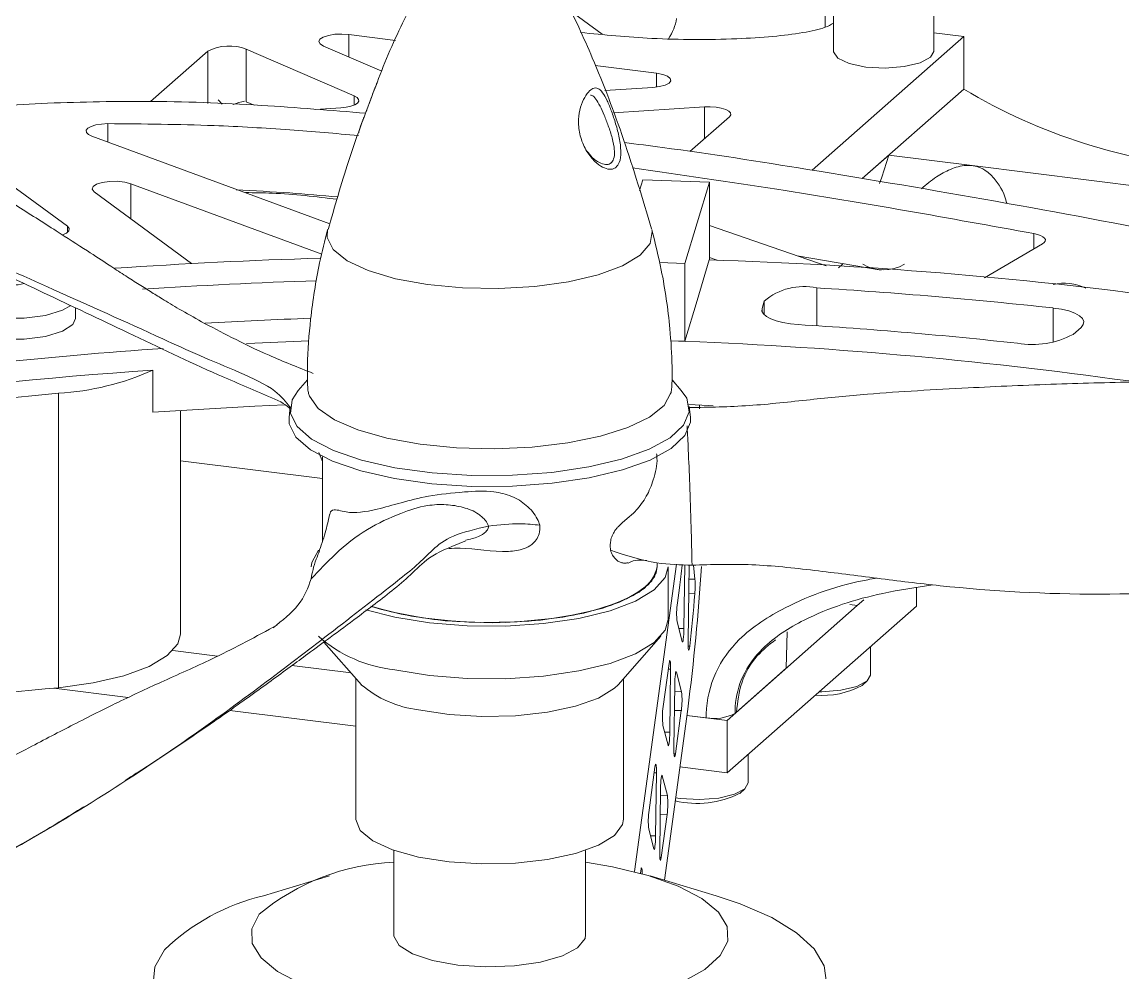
# Model space of a CAD drawing. Header units: millimetres. Extents: x 30 to 313, y 16 to 167.
# Drawn here: x 201.39 to 226.06, y 84 to 105.32 of the extents above; entities that cross this region are included whole.
import ezdxf

# ---------------------------------------------------------------- set-up
doc = ezdxf.new("R2010")
doc.units = ezdxf.units.MM

msp = doc.modelspace()

# ---------------------------------------------------------------- linework, layer by layer
at = {"color": 7, "linetype": 'Continuous', "lineweight": 15}
for p, q in [((219.386, 108.178), (219.386, 105.201)), ((219.57, 105.722), (219.57, 104.662)), ((221.82, 104.662), (221.82, 105.722)), ((209.754, 104.909), (208.714, 105.04)), ((219.093, 102), (222.491, 104.997)), ((222.491, 104.997), (221.82, 105.081)), ((222.491, 103.818), (222.491, 104.997)), ((205.549, 104.669), (204.267, 103.537)), ((205.549, 103.49), (205.549, 104.669)), ((208.832, 103.662), (206.413, 104.711)), ((206.413, 103.533), (206.413, 104.711)), ((209.449, 104.215), (208.141, 104.782)), ((215.604, 104.172), (214.233, 104.344)), ((215.523, 103.852), (214.449, 103.782)), ((220.214, 101.81), (222.491, 103.818)), ((206.588, 103.457), (206.413, 103.533)), ((208.531, 103.397), (207.965, 103.36)), ((216.678, 103.418), (214.639, 103.285)), ((216.356, 102.415), (217.242, 103.195)), ((202.954, 102.763), (208.288, 100.797)), ((220.812, 102.337), (220.214, 101.81)), ((222.683, 102.101), (220.812, 102.337)), ((229.072, 101.296), (222.683, 102.101)), ((202.405, 100.741), (201.153, 101.665)), ((203.829, 101.695), (208.104, 100.12)), ((215.297, 101.782), (215.226, 101.544)), ((215.297, 101.782), (216.79, 101.732)), ((216.79, 101.732), (216.243, 99.908)), ((216.79, 99.986), (216.79, 101.732)), ((205.184, 99.904), (203.002, 101.515)), ((219.406, 99.855), (216.79, 100.762)), ((222.957, 99.586), (224.257, 100.348)), ((215.674, 99.927), (216.243, 99.908)), ((216.516, 99.076), (216.789, 99.986)), ((216.967, 99.979), (216.79, 100.04)), ((220.638, 99.755), (218.757, 100.08)), ((216.243, 99.908), (216.243, 98.164)), ((219.687, 99.812), (219.78, 99.903)), ((216.243, 98.164), (216.516, 99.076)), ((217.971, 98.898), (218.02, 99.065)), ((202.585, 98.672), (202.585, 98.913)), ((224.942, 98.319), (225.119, 98.475)), ((215.921, 98.175), (216.243, 98.164)), ((204.32, 97.515), (204.32, 96.572)), ((207.784, 97.298), (207.577, 97.064)), ((216.16, 97.064), (215.954, 97.296)), ((202.205, 96.997), (202.205, 90.398)), ((204.935, 91.601), (204.935, 96.613)), ((207.398, 96.7), (207.371, 96.456)), ((216.366, 96.456), (216.335, 96.703)), ((204.935, 95.486), (205.061, 95.47)), ((208.038, 95.673), (208.118, 95.467)), ((208.118, 95.577), (208.118, 93.682)), ((208.118, 95.577), (208.118, 93.682)), ((208.118, 95.577), (208.118, 93.682)), ((208.118, 95.085), (205.061, 95.47)), ((216.052, 93.169), (215.11, 86.275)), ((215.618, 93.106), (215.618, 93.198)), ((215.618, 93.106), (215.618, 93.198)), ((215.618, 93.106), (215.618, 93.198)), ((215.868, 91.928), (215.868, 93.106)), ((216.221, 91.725), (216.239, 93.156)), ((216.314, 91.44), (216.335, 93.15)), ((216.434, 93.145), (216.468, 92.829)), ((216.119, 92.638), (216.073, 92.3)), ((221.431, 92.641), (221.431, 92.229)), ((220.251, 92.367), (220.105, 92.238)), ((209.742, 91.977), (209.094, 92.146)), ((217.188, 89.666), (220.105, 92.238)), ((217.188, 88.487), (221.431, 92.229)), ((220.105, 92.238), (219.935, 92.26)), ((216.067, 91.877), (216.182, 91.435)), ((214.746, 90.466), (215.705, 91.551)), ((218.514, 90.835), (218.536, 91.652)), ((208.148, 91.419), (208.991, 90.466)), ((220.401, 90.682), (220.401, 91.321)), ((205.768, 91.105), (204.767, 91.231)), ((208.76, 90.728), (207.437, 90.894)), ((215.887, 90.944), (215.755, 89.975)), ((215.904, 89.401), (215.922, 90.811)), ((218.514, 90.835), (217.4, 89.853)), ((208.868, 90.605), (208.868, 87.449)), ((214.868, 87.449), (214.868, 90.605)), ((216.053, 90.748), (216.167, 90.307)), ((220.212, 90.447), (220.329, 90.55)), ((203.767, 90.178), (202.102, 90.388)), ((215.995, 89.048), (216.013, 90.458)), ((208.868, 89.535), (206.047, 89.891)), ((215.782, 86.081), (216.306, 89.918)), ((216.029, 88.915), (216.162, 89.884)), ((217.4, 89.853), (217.365, 89.822)), ((217.188, 89.666), (216.287, 89.779)), ((216.72, 89.725), (216.287, 89.779)), ((217.188, 89.666), (217.188, 88.487)), ((215.75, 89.552), (215.864, 89.11)), ((217.661, 88.266), (217.661, 88.905)), ((215.57, 88.619), (215.438, 87.651)), ((217.188, 88.487), (216.129, 88.621)), ((215.586, 87.076), (215.604, 88.487)), ((215.735, 88.424), (215.85, 87.982)), ((215.678, 86.723), (215.696, 88.133)), ((217.472, 88.03), (217.588, 88.133)), ((215.712, 86.591), (215.844, 87.559)), ((215.432, 87.228), (215.547, 86.786)), ((209.718, 86.752), (209.718, 84.857)), ((214.018, 84.857), (214.018, 86.752)), ((208.275, 86.178), (206.797, 85.731)), ((215.253, 86.295), (215.245, 86.24)), ((216.94, 85.731), (215.462, 86.178))]:
    msp.add_line(p, q, dxfattribs=at)
at = {"color": 8, "linetype": 'Continuous', "lineweight": 15}
for p, q in [((214.391, 105.045), (213.554, 105.663)), ((208.714, 104.534), (208.714, 105.04)), ((215.604, 103.86), (215.604, 104.172)), ((208.832, 103.459), (208.832, 103.662)), ((205.87, 103.482), (205.785, 103.579)), ((216.678, 102.698), (216.678, 103.418)), ((203.308, 102.633), (203.308, 103.042)), ((203.829, 100.905), (203.829, 101.695)), ((202.405, 100.604), (202.405, 100.741)), ((224.065, 100.235), (224.065, 100.576)), ((219.196, 98.511), (219.196, 99.359)), ((218.02, 98.756), (218.02, 99.065)), ((217.971, 98.832), (217.971, 98.898)), ((224.495, 98.146), (224.495, 98.909)), ((216.331, 92.834), (216.468, 92.829)), ((216.327, 92.508), (216.465, 92.503)), ((216.105, 91.729), (216.221, 91.725)), ((216.315, 91.333), (216.351, 91.332)), ((215.87, 90.813), (215.922, 90.811)), ((216.039, 90.749), (216.053, 90.748)), ((216.011, 90.312), (216.167, 90.307)), ((216.006, 89.889), (216.162, 89.884)), ((215.788, 89.405), (215.904, 89.401)), ((215.998, 88.916), (216.029, 88.915)), ((215.552, 88.488), (215.604, 88.487)), ((215.721, 88.424), (215.735, 88.424)), ((215.694, 87.988), (215.85, 87.982)), ((215.688, 87.564), (215.844, 87.559)), ((215.47, 87.08), (215.586, 87.076)), ((215.68, 86.592), (215.712, 86.591))]:
    msp.add_line(p, q, dxfattribs=at)
at = {"color": 7, "linetype": 'Continuous', "lineweight": 15, "flags": 128}
for points in [[(208.714, 105.04), (208.556, 105.05), (208.397, 105.044), (208.252, 105.021), (208.136, 104.983), (208.062, 104.935), (208.038, 104.882), (208.065, 104.83), (208.141, 104.782)], [(219.57, 104.662), (219.571, 104.65), (219.67, 104.507), (219.925, 104.388), (220.297, 104.311), (220.73, 104.287), (221.158, 104.32), (221.515, 104.405), (221.747, 104.529), (221.82, 104.662)], [(215.604, 104.172), (215.744, 104.145), (215.85, 104.105), (215.913, 104.055), (215.926, 104.002), (215.887, 103.95), (215.8, 103.904), (215.674, 103.871), (215.523, 103.852)], [(208.531, 103.397), (208.651, 103.41), (208.758, 103.433), (208.843, 103.464), (208.903, 103.501), (208.932, 103.543), (208.93, 103.585), (208.896, 103.625), (208.832, 103.662)], [(201.814, 103.496), (200.334, 103.409), (199.163, 103.331)], [(217.242, 103.195), (217.272, 103.238), (217.267, 103.283), (217.227, 103.325), (217.156, 103.362), (217.058, 103.392), (216.94, 103.412), (216.81, 103.421), (216.678, 103.418)], [(203.308, 103.042), (203.169, 103.033), (203.042, 103.013), (202.937, 102.981), (202.864, 102.94), (202.828, 102.895), (202.832, 102.847), (202.875, 102.802), (202.954, 102.763)], [(220.812, 102.337), (220.654, 101.846), (220.601, 101.697)], [(203.829, 101.695), (203.69, 101.731), (203.522, 101.749), (203.346, 101.746), (203.184, 101.723), (203.056, 101.683), (202.978, 101.63), (202.959, 101.572), (203.002, 101.515)], [(202.292, 100.551), (202.38, 100.588), (202.438, 100.637), (202.446, 100.69), (202.405, 100.741)], [(224.257, 100.348), (224.297, 100.378), (224.318, 100.41), (224.32, 100.443), (224.303, 100.476), (224.267, 100.506), (224.214, 100.534), (224.146, 100.557), (224.065, 100.576)], [(217.971, 98.898), (217.969, 98.836), (218.002, 98.776), (218.069, 98.718), (218.166, 98.665), (218.291, 98.619), (218.439, 98.582), (218.605, 98.554), (218.784, 98.537)], [(224.495, 98.909), (224.679, 98.882), (224.843, 98.843), (224.98, 98.794), (225.085, 98.737), (225.153, 98.673), (225.182, 98.607), (225.17, 98.54), (225.119, 98.475)], [(199.785, 98.672), (199.835, 98.547), (200.061, 98.393), (200.439, 98.277), (200.918, 98.213), (201.432, 98.212), (201.913, 98.273), (202.296, 98.388), (202.528, 98.541), (202.585, 98.672)], [(207.815, 98.174), (206.603, 98.122), (206.416, 98.112)], [(216.16, 97.064), (216.283, 96.885), (216.339, 96.584), (216.213, 96.285), (215.909, 96.001), (215.44, 95.743), (214.824, 95.522), (214.087, 95.347), (213.26, 95.224), (212.375, 95.16), (211.47, 95.156), (210.581, 95.213), (209.745, 95.329), (208.996, 95.498), (208.364, 95.715), (207.876, 95.969), (207.551, 96.25), (207.403, 96.548), (207.438, 96.85), (207.577, 97.064)], [(215.932, 97.017), (215.93, 97.006), (215.774, 96.727), (215.448, 96.464), (214.965, 96.231), (214.347, 96.035), (213.621, 95.887), (212.818, 95.792), (211.973, 95.756), (211.124, 95.778), (210.307, 95.859), (209.559, 95.994), (208.912, 96.179), (208.393, 96.404), (208.027, 96.66), (207.829, 96.937), (207.809, 96.996)], [(207.28, 96.738), (206.603, 96.707), (204.32, 96.572)], [(216.874, 96.72), (216.762, 96.725), (216.332, 96.743)], [(216.567, 96.733), (216.566, 96.696), (216.566, 96.648)], [(216.366, 96.456), (216.365, 96.348), (216.238, 96.048), (215.932, 95.762), (215.46, 95.502), (214.841, 95.28), (214.1, 95.103), (213.268, 94.98), (212.378, 94.916), (211.468, 94.912), (210.574, 94.969), (209.733, 95.086), (208.979, 95.256), (208.344, 95.474), (207.853, 95.729), (207.526, 96.012), (207.377, 96.312), (207.371, 96.456)], [(207.868, 93.106), (207.879, 93.203), (208.03, 93.481)], [(209.203, 92.227), (209.244, 92.213), (209.881, 92.046), (210.612, 91.929), (211.401, 91.866), (212.211, 91.861), (213.006, 91.915), (213.748, 92.024), (214.401, 92.184), (214.937, 92.387), (215.328, 92.624), (215.558, 92.883), (215.618, 93.106)], [(209.203, 92.227), (209.657, 92.097), (210.36, 91.962), (211.133, 91.88), (211.941, 91.856), (212.745, 91.891), (213.509, 91.982), (214.195, 92.126), (214.773, 92.316), (215.215, 92.542), (215.5, 92.795), (215.616, 93.063), (215.618, 93.106)], [(215.868, 93.106), (215.803, 92.866), (215.556, 92.59), (215.137, 92.337), (214.564, 92.121), (213.866, 91.951), (213.074, 91.835), (212.226, 91.778), (211.361, 91.784), (210.52, 91.851), (209.742, 91.977)], [(210.116, 92.001), (210.87, 91.901), (211.67, 91.858), (212.48, 91.873), (213.261, 91.946), (213.977, 92.072), (214.594, 92.248), (215.084, 92.463), (215.424, 92.709), (215.597, 92.973), (215.618, 93.106)], [(209.216, 92.222), (209.444, 92.152), (210.116, 92.001)], [(215.868, 91.928), (215.803, 91.687), (215.556, 91.411), (215.137, 91.159), (214.564, 90.943), (213.866, 90.773), (213.074, 90.656), (212.226, 90.6), (211.361, 90.605), (210.52, 90.672), (209.742, 90.798)], [(202.205, 90.398), (202.983, 90.504), (203.67, 90.664), (204.233, 90.872), (204.642, 91.117), (204.879, 91.385), (204.935, 91.601)], [(216.221, 91.725), (216.22, 91.66), (216.216, 91.596), (216.212, 91.537), (216.206, 91.488), (216.2, 91.451), (216.193, 91.429), (216.187, 91.423), (216.182, 91.435)], [(216.314, 91.44), (216.314, 91.375), (216.316, 91.319), (216.319, 91.276), (216.324, 91.25), (216.331, 91.243), (216.338, 91.255), (216.344, 91.285), (216.351, 91.332)], [(215.887, 90.944), (215.894, 90.981), (215.9, 91.003), (215.907, 91.008), (215.912, 90.996), (215.917, 90.968), (215.92, 90.926), (215.922, 90.873), (215.922, 90.811)], [(216.053, 90.748), (216.047, 90.76), (216.041, 90.755), (216.034, 90.733), (216.028, 90.696), (216.023, 90.646), (216.018, 90.587), (216.015, 90.523), (216.013, 90.458)], [(220.401, 90.682), (220.329, 90.55), (220.096, 90.426), (219.739, 90.341), (219.311, 90.308), (219.252, 90.308)], [(214.746, 90.466), (214.663, 90.386), (214.304, 90.165), (213.792, 89.982), (213.16, 89.847), (212.446, 89.768), (211.695, 89.751), (210.956, 89.797), (210.274, 89.902)], [(215.864, 89.11), (215.87, 89.099), (215.876, 89.104), (215.882, 89.126), (215.889, 89.163), (215.894, 89.213), (215.899, 89.272), (215.902, 89.336), (215.904, 89.401)], [(216.029, 88.915), (216.023, 88.878), (216.017, 88.856), (216.01, 88.851), (216.005, 88.863), (216, 88.89), (215.997, 88.933), (215.995, 88.986), (215.995, 89.048)], [(215.57, 88.619), (215.576, 88.656), (215.583, 88.678), (215.589, 88.684), (215.595, 88.672), (215.599, 88.644), (215.603, 88.602), (215.604, 88.548), (215.604, 88.487)], [(215.735, 88.424), (215.73, 88.436), (215.724, 88.43), (215.717, 88.408), (215.711, 88.371), (215.705, 88.321), (215.701, 88.263), (215.697, 88.198), (215.696, 88.133)], [(217.661, 88.266), (217.588, 88.133), (217.356, 88.009), (216.999, 87.924), (216.571, 87.891), (216.138, 87.915), (216.035, 87.93)], [(210.274, 86.602), (209.692, 86.761), (209.247, 86.963), (208.967, 87.196), (208.869, 87.444), (208.868, 87.449)], [(214.868, 87.449), (214.847, 87.329), (214.663, 87.086), (214.304, 86.866), (213.792, 86.682), (213.16, 86.547), (212.446, 86.468), (211.695, 86.451), (210.956, 86.497), (210.274, 86.602)], [(215.586, 87.076), (215.585, 87.011), (215.581, 86.947), (215.577, 86.888), (215.571, 86.839), (215.565, 86.802), (215.559, 86.78), (215.552, 86.774), (215.547, 86.786)], [(215.712, 86.591), (215.706, 86.554), (215.699, 86.532), (215.693, 86.526), (215.687, 86.538), (215.683, 86.566), (215.679, 86.608), (215.678, 86.662), (215.678, 86.723)], [(216.181, 83.801), (216.69, 84.083), (217.034, 84.392), (217.202, 84.716), (217.188, 85.045), (216.994, 85.368), (216.625, 85.673), (216.094, 85.951), (215.419, 86.191), (214.623, 86.385), (214.018, 86.49)], [(215.253, 86.295), (215.259, 86.332), (215.265, 86.354), (215.272, 86.359), (215.277, 86.347), (215.282, 86.319), (215.285, 86.277), (215.287, 86.228)], [(219.414, 83.782), (219.365, 84.167), (219.139, 84.545), (218.744, 84.907), (218.187, 85.244), (217.482, 85.55), (216.94, 85.731)], [(206.703, 85.321), (206.535, 84.997), (206.548, 84.668), (206.743, 84.345), (207.112, 84.04), (207.643, 83.763)], [(209.718, 84.857), (209.72, 84.831), (209.838, 84.621), (210.136, 84.432), (210.589, 84.281), (211.155, 84.181), (211.784, 84.141), (212.421, 84.164), (213.009, 84.249), (213.496, 84.388), (213.838, 84.569), (214.005, 84.775), (214.018, 84.857)], [(204.579, 84.522), (204.364, 84.144), (204.325, 83.759)]]:
    msp.add_lwpolyline(points, dxfattribs=at)
at = {"color": 8, "linetype": 'Continuous', "lineweight": 15, "flags": 128}
for points in [[(215.502, 100.671), (215.512, 100.625), (215.466, 100.353), (215.239, 100.091), (214.844, 99.853), (214.299, 99.65), (213.632, 99.493), (212.877, 99.388), (212.071, 99.343), (211.255, 99.358), (210.47, 99.434), (209.755, 99.566), (209.146, 99.747), (208.673, 99.97), (208.361, 100.221), (208.225, 100.49), (208.235, 100.671)], [(199.785, 99.144), (199.835, 99.019), (200.061, 98.864), (200.439, 98.748), (200.918, 98.685), (201.432, 98.684), (201.913, 98.744), (202.296, 98.859), (202.481, 98.967)]]:
    msp.add_lwpolyline(points, dxfattribs=at)
at = {"color": 7, "linetype": 'Continuous', "lineweight": 15}
for centre, radius, start, end in [((214.949, 105.581), 1.122, 325.5514, 350.7709), ((206.029, 103.715), 1.067, 68.9084, 116.738), ((228.985, 114.58), 12.569, 238.8921, 266.0113), ((206.647, 102.133), 1.44, 100.8966, 111.3914), ((211.738, -21.888), 121.969, 91.72429, 93.8897), ((213.735, -0.225), 100.258, 76.39421, 88.25467), ((220.695, 100.717), 0.95, 240.6239, 299.3761), ((211.766, -18.553), 118.134, 91.8327, 93.72744), ((224.749, 98.38), 1.086, 63.9733, 103.6504), ((218.905, 98.03), 1.361, 77.6175, 130.5193), ((212.402, -12.056), 111.623, 83.7804, 86.51014), ((211.78, -12.336), 111.084, 92.02576, 93.24775), ((212.37, -5.984), 104.718, 83.79176, 86.48889), ((224.03, 100.024), 1.933, 260.0114, 298.1213), ((211.028, 1.841), 96.379, 93.85263, 98.45863), ((212.314, -1.964), 100.203, 82.04183, 87.93096), ((209.746, 13.057), 84.632, 93.67608, 103.43835), ((201.815, 103.175), 6.19, 273.6124, 293.8704), ((209.734, 14.46), 82.88, 95.21188, 101.90256), ((200.229, 94.783), 16.034, 352.3112, 354.1322), ((167.547, 96.214), 49.164, 352.643, 356.3885), ((214.413, 92.687), 2.06, 354.8758, 3.9614), ((217.796, 92.066), 1.739, 172.2813, 186.256), ((174.207, 96.016), 42.403, 353.6583, 355.2485), ((210.071, 93.868), 3.087, 228.6429, 263.8785), ((209.734, 7.861), 82.88, 95.21188, 101.90256), ((210.574, 92.326), 2.443, 229.5891, 262.9323), ((214.439, 90.117), 1.739, 352.2813, 6.256), ((219.336, 92.069), 1.843, 264.7615, 298.358), ((217.478, 89.742), 1.739, 172.2813, 186.256), ((216.904, 90.692), 0.984, 259.2261, 297.8883), ((214.121, 87.793), 1.739, 352.2813, 6.256), ((216.516, 89.938), 2.133, 256.6995, 296.6063), ((217.161, 87.417), 1.739, 172.2813, 186.256), ((209.952, 81.411), 5.084, 92.6359, 129.7245), ((207.882, 81.102), 4.755, 103.1897, 133.9912)]:
    msp.add_arc(centre, radius, start, end, dxfattribs=at)
at = {"color": 8, "linetype": 'Continuous', "lineweight": 15}
msp.add_arc((201.154, 100.734), 1.31, 234.5088, 282.5073, dxfattribs=at)
at = {"color": 7, "linetype": 'Continuous', "lineweight": 15}
for points, knots in [([(211.868, 107.747), (211.802, 107.739), (211.696, 107.727), (211.508, 107.636), (211.256, 107.446), (210.904, 107.044), (210.46, 106.372), (209.93, 105.35), (209.543, 104.507), (209.355, 103.988), (209.343, 103.955)], [0, 0, 0, 0, 0.040112, 0.06485, 0.129138, 0.238291, 0.403886, 0.64566, 0.977833, 1, 1, 1, 1]), ([(215.495, 100.686), (215.294, 101.356), (214.906, 102.654), (214.244, 104.382), (213.62, 105.746), (213.088, 106.682), (212.659, 107.261), (212.337, 107.569), (212.109, 107.699), (211.969, 107.742), (211.894, 107.746), (211.868, 107.747)], [0, 0, 0, 0, 0.257549, 0.499233, 0.683805, 0.812367, 0.896486, 0.949041, 0.973754, 0.990973, 1, 1, 1, 1]), ([(219.57, 105.293), (219.514, 105.261), (219.354, 105.169), (218.859, 105.071), (218.19, 104.986), (217.051, 104.92), (215.571, 104.923), (214.43, 105.033), (213.902, 105.085)], [0, 0, 0, 0, 0.054532, 0.156154, 0.275217, 0.411725, 0.727362, 1, 1, 1, 1]), ([(207.913, 97.444), (207.575, 97.578), (206.915, 97.839), (206.128, 98.223), (205.457, 98.574), (204.924, 98.877), (204.545, 99.104), (204.267, 99.275), (203.979, 99.456), (203.671, 99.654), (203.309, 99.89), (202.801, 100.222), (202.1, 100.674), (201.042, 101.347), (199.55, 102.271), (197.552, 103.452), (196.081, 104.307), (195.284, 104.769)], [0, 0, 0, 0, 0.074781, 0.145765, 0.204078, 0.249658, 0.288888, 0.319094, 0.349673, 0.380633, 0.412239, 0.45344, 0.508858, 0.578548, 0.693704, 0.834237, 1, 1, 1, 1]), ([(207.396, 96.682), (207.299, 96.807), (207.065, 97.104), (206.257, 97.471), (205.362, 97.84), (203.952, 98.487), (201.429, 99.631), (198.511, 100.896), (195.809, 102.232), (193.764, 103.374), (192.657, 104.193), (192.104, 104.603)], [0, 0, 0, 0, 0.032007, 0.076484, 0.121124, 0.165622, 0.30532, 0.554953, 0.703453, 0.851664, 1, 1, 1, 1]), ([(209.343, 103.955), (209.12, 103.373), (208.707, 102.295), (208.394, 101.18), (208.249, 100.667)], [0, 0, 0, 0, 0.5406552, 1, 1, 1, 1]), ([(209.341, 103.956), (209.334, 103.939), (209.293, 103.843), (209.22, 103.631), (209.129, 103.389), (209.062, 103.218), (209.038, 103.154), (209.032, 103.137)], [0, 0, 0, 0, 0.0642398, 0.3709061, 0.671998, 0.9142518, 1, 1, 1, 1]), ([(214.695, 102.062), (214.689, 102.057), (214.649, 102.027), (214.554, 102.007), (214.394, 102.057), (214.214, 102.19), (214.034, 102.413), (213.896, 102.717), (213.845, 103.052), (213.88, 103.353), (213.967, 103.595), (214.075, 103.758), (214.187, 103.846), (214.294, 103.849), (214.398, 103.753), (214.5, 103.568), (214.6, 103.321), (214.697, 103.03), (214.779, 102.713), (214.817, 102.406), (214.791, 102.172), (214.723, 102.094), (214.695, 102.062)], [0, 0, 0, 0, 0.007977, 0.053352, 0.099016, 0.149369, 0.206215, 0.266873, 0.324477, 0.376458, 0.426899, 0.478884, 0.524041, 0.576629, 0.628505, 0.678894, 0.728004, 0.779095, 0.835694, 0.897238, 0.956715, 1, 1, 1, 1]), ([(214.585, 102.159), (214.608, 102.186), (214.658, 102.246), (214.666, 102.368), (214.656, 102.525), (214.619, 102.713), (214.532, 102.983), (214.435, 103.231), (214.339, 103.445), (214.247, 103.601), (214.177, 103.682), (214.134, 103.678), (214.123, 103.677)], [0, 0, 0, 0, 0.094842, 0.209685, 0.227658, 0.368149, 0.499193, 0.617568, 0.730192, 0.84372, 0.958368, 1, 1, 1, 1]), ([(209.095, 103.275), (208.316, 103.339), (206.69, 103.472), (204.237, 103.571), (202.59, 103.52), (201.814, 103.496)], [0, 0, 0, 0, 0.327416, 0.682726, 1, 1, 1, 1]), ([(193.906, 103.342), (193.993, 103.285), (194.305, 103.081), (194.817, 102.783), (195.433, 102.438), (195.996, 102.137), (196.722, 101.756), (197.675, 101.271), (198.814, 100.71), (200.217, 100.037), (201.829, 99.271), (203.832, 98.323), (205.483, 97.529), (206.758, 97), (207.303, 96.756), (207.387, 96.658), (207.393, 96.651)], [0, 0, 0, 0, 0.025322, 0.090931, 0.135789, 0.177109, 0.223846, 0.308241, 0.400739, 0.486885, 0.618041, 0.743045, 0.878964, 0.955789, 0.99707, 1, 1, 1, 1]), ([(209.032, 103.138), (209.028, 103.129), (208.986, 103.02), (208.948, 102.93), (208.935, 102.855), (208.932, 102.838)], [0, 0, 0, 0, 0.060468, 0.786938, 1, 1, 1, 1]), ([(208.924, 102.777), (208.413, 102.821), (207.347, 102.912), (205.476, 103.024), (204.105, 103.035), (203.308, 103.042)], [0, 0, 0, 0, 0.277876, 0.580333, 1, 1, 1, 1]), ([(214.04, 102.434), (214.081, 102.38), (214.17, 102.266), (214.322, 102.163), (214.464, 102.115), (214.547, 102.13), (214.58, 102.155), (214.585, 102.159)], [0, 0, 0, 0, 0.232612, 0.496232, 0.730654, 0.95986, 1, 1, 1, 1]), ([(242.508, 97.229), (241.4, 97.491), (239.084, 98.039), (235.429, 98.859), (231.514, 99.698), (227.423, 100.523), (223.247, 101.308), (219.344, 101.967), (216.565, 102.403), (215.172, 102.582), (214.889, 102.619)], [0, 0, 0, 0, 0.127106, 0.265722, 0.412061, 0.562381, 0.713006, 0.860363, 0.971625, 1, 1, 1, 1]), ([(224.065, 100.576), (222.163, 100.922), (219.226, 101.455), (216.152, 101.893), (215.068, 102.048)], [0, 0, 0, 0, 0.647379, 1, 1, 1, 1]), ([(221.544, 101.584), (221.652, 101.676), (221.847, 101.842), (222.189, 102.028), (222.474, 102.115), (222.636, 102.104), (222.683, 102.101)], [0, 0, 0, 0, 0.337125, 0.610358, 0.886649, 1, 1, 1, 1]), ([(222.683, 102.101), (222.711, 102.097), (222.813, 102.08), (223.008, 101.989), (223.271, 101.719), (223.416, 101.44), (223.454, 101.26), (223.455, 101.256)], [0, 0, 0, 0, 0.063675, 0.229298, 0.490634, 0.986468, 1, 1, 1, 1]), ([(208.467, 101.4), (208.108, 101.431), (207.357, 101.497), (206.588, 101.536), (206.186, 101.556)], [0, 0, 0, 0, 0.476676, 1, 1, 1, 1]), ([(208.451, 101.346), (207.971, 101.404), (207.301, 101.486), (206.594, 101.493), (206.393, 101.496)], [0, 0, 0, 0, 0.716066, 1, 1, 1, 1]), ([(208.233, 100.665), (208.172, 100.417), (208.008, 99.757), (207.848, 98.74), (207.781, 97.843), (207.78, 97.336), (207.787, 97.162), (207.792, 97.102), (207.797, 97.052), (207.803, 97.018), (207.811, 96.99), (207.814, 96.978)], [0, 0, 0, 0, 0.198465, 0.528846, 0.796979, 0.892528, 0.915638, 0.926846, 0.939997, 0.973711, 1, 1, 1, 1]), ([(215.923, 96.978), (215.929, 97.001), (215.937, 97.03), (215.944, 97.096), (215.948, 97.142), (215.952, 97.204), (215.957, 97.357), (215.956, 97.778), (215.903, 98.607), (215.756, 99.634), (215.577, 100.364), (215.504, 100.665)], [0, 0, 0, 0, 0.057048, 0.071952, 0.082716, 0.094739, 0.119396, 0.196951, 0.415949, 0.759537, 1, 1, 1, 1]), ([(245.227, 96.904), (244.426, 96.944), (242.979, 97.016), (241.031, 97.088), (239.543, 97.136), (238.38, 97.168), (237.351, 97.195), (236.028, 97.228), (234.429, 97.262), (232.681, 97.289), (231.119, 97.3), (229.649, 97.294), (228.123, 97.282), (226.411, 97.256), (224.545, 97.208), (222.493, 97.119), (220.644, 97.013), (219.024, 96.856), (217.701, 96.703), (216.787, 96.685), (216.338, 96.677)], [0, 0, 0, 0, 0.083429, 0.150689, 0.201892, 0.237524, 0.270926, 0.308252, 0.374187, 0.436074, 0.488874, 0.53588, 0.588569, 0.64709, 0.713423, 0.782128, 0.860646, 0.905787, 0.953628, 1, 1, 1, 1]), ([(214.575, 93.479), (214.572, 93.508), (214.567, 93.566), (214.572, 93.647), (214.584, 93.718), (214.6, 93.777), (214.624, 93.834), (214.656, 93.893), (214.698, 93.952), (214.801, 94.068), (214.964, 94.198), (215.187, 94.402), (215.394, 94.684), (215.553, 95.084), (215.631, 95.419), (215.612, 95.61), (215.609, 95.641)], [0, 0, 0, 0, 0.028058, 0.056732, 0.074705, 0.093148, 0.111144, 0.129699, 0.154716, 0.180399, 0.287844, 0.397479, 0.567238, 0.741602, 0.95763, 1, 1, 1, 1]), ([(208.282, 94.281), (208.288, 94.301), (208.303, 94.356), (208.402, 94.412), (208.696, 94.288), (209.384, 94.375), (210.283, 94.688), (211.232, 94.786), (211.882, 94.822), (212.368, 94.707), (212.706, 94.495), (212.912, 94.259), (212.975, 94.088), (212.993, 94.04)], [0, 0, 0, 0, 0.016095, 0.042019, 0.153157, 0.329068, 0.553039, 0.682195, 0.783585, 0.84642, 0.909169, 0.974453, 1, 1, 1, 1]), ([(207.865, 92.838), (208.044, 93.028), (208.431, 93.439), (209.09, 93.965), (209.806, 94.29), (210.396, 94.492), (210.876, 94.514), (211.264, 94.455), (211.546, 94.35), (211.701, 94.221), (211.788, 94.14), (211.824, 94.065), (211.844, 94.023)], [0, 0, 0, 0, 0.1714948, 0.3720414, 0.5555907, 0.6910742, 0.7804507, 0.8604567, 0.934364, 0.9544938, 0.9744064, 1, 1, 1, 1]), ([(208.279, 94.284), (208.249, 94.144), (208.185, 93.85), (208.088, 93.578), (208.037, 93.436)], [0, 0, 0, 0, 0.475261, 1, 1, 1, 1]), ([(211.844, 94.023), (211.556, 93.954), (210.98, 93.817), (210.582, 93.492), (210.248, 93.147), (209.487, 92.542), (207.879, 91.3), (205.641, 89.588), (203.1, 87.897), (200.867, 86.57), (199.147, 85.757), (198.286, 85.35)], [0, 0, 0, 0, 0.0436722, 0.0876132, 0.1317153, 0.1756772, 0.3136912, 0.5603167, 0.7070272, 0.8534521, 1, 1, 1, 1]), ([(212.993, 94.04), (212.992, 93.974), (212.99, 93.862), (212.917, 93.71), (212.802, 93.591), (212.591, 93.487), (212.049, 93.404), (211.456, 93.546), (211.036, 93.522), (210.953, 93.517)], [0, 0, 0, 0, 0.086035, 0.14666, 0.207209, 0.288686, 0.436086, 0.889023, 1, 1, 1, 1]), ([(211.329, 93.704), (211.426, 93.726), (211.589, 93.764), (211.749, 93.857), (211.815, 93.932), (211.839, 93.975), (211.842, 94.008), (211.844, 94.023)], [0, 0, 0, 0, 0.46629, 0.780036, 0.862662, 0.934861, 1, 1, 1, 1]), ([(211.844, 94.023), (212.089, 94.048), (212.535, 94.094), (212.851, 94.057), (212.993, 94.04)], [0, 0, 0, 0, 0.551094, 1, 1, 1, 1]), ([(245.387, 94.13), (243.582, 93.968), (239.973, 93.645), (234.551, 93.139), (229.745, 92.676), (225.542, 92.426), (222.678, 92.588), (220.552, 92.85), (219.15, 93.031), (217.726, 93.186), (216.844, 93.159), (216.404, 93.145)], [0, 0, 0, 0, 0.186679, 0.373326, 0.559892, 0.682822, 0.805943, 0.854499, 0.903131, 0.951576, 1, 1, 1, 1]), ([(203.695, 88.319), (203.863, 88.426), (204.457, 88.802), (205.229, 89.322), (206.011, 89.863), (206.514, 90.223), (206.977, 90.558), (207.395, 90.863), (207.834, 91.186), (208.335, 91.556), (208.837, 91.929), (209.316, 92.29), (209.752, 92.622), (210.161, 92.983), (210.529, 93.373), (211.062, 93.583), (211.334, 93.69)], [0, 0, 0, 0, 0.055069, 0.194066, 0.256119, 0.315021, 0.371056, 0.427493, 0.481216, 0.551732, 0.639024, 0.69944, 0.765899, 0.83856, 0.917384, 1, 1, 1, 1]), ([(208.056, 93.47), (208.029, 93.405), (207.925, 93.155), (207.891, 92.973), (207.865, 92.838)], [0, 0, 0, 0, 0.258402, 1, 1, 1, 1]), ([(214.963, 93.2), (214.937, 93.195), (214.888, 93.186), (214.812, 93.2), (214.74, 93.233), (214.674, 93.291), (214.615, 93.37), (214.589, 93.442), (214.575, 93.479)], [0, 0, 0, 0, 0.166174, 0.326841, 0.491912, 0.652742, 0.819249, 1, 1, 1, 1]), ([(214.575, 93.479), (214.922, 93.365), (215.532, 93.165), (216.141, 93.151), (216.404, 93.145)], [0, 0, 0, 0, 0.568128, 1, 1, 1, 1]), ([(214.967, 93.189), (214.988, 93.201), (215.069, 93.244), (215.218, 93.268), (215.335, 93.253), (215.388, 93.246)], [0, 0, 0, 0, 0.164036, 0.624038, 1, 1, 1, 1]), ([(207.013, 91.738), (207.221, 91.906), (207.664, 92.263), (207.795, 92.639), (207.865, 92.838)], [0, 0, 0, 0, 0.469307, 1, 1, 1, 1]), ([(221.799, 92.705), (221.422, 92.647), (220.422, 92.496), (219.097, 92.073), (218.034, 91.4), (217.512, 90.703), (217.381, 90.186), (217.365, 89.899), (217.365, 89.846), (217.365, 89.822)], [0, 0, 0, 0, 0.196089, 0.520705, 0.720591, 0.855729, 0.973727, 0.987717, 1, 1, 1, 1]), ([(207.105, 91.802), (206.636, 91.549), (205.746, 91.07), (204.619, 90.582), (203.604, 90.108), (202.632, 89.622), (201.42, 88.99), (200.068, 88.278), (198.516, 87.444), (196.783, 86.474), (195.587, 85.791), (194.951, 85.428)], [0, 0, 0, 0, 0.126216, 0.239727, 0.339528, 0.425036, 0.497523, 0.595687, 0.712171, 0.846962, 1, 1, 1, 1]), ([(217.4, 89.853), (217.425, 90.078), (217.476, 90.528), (217.803, 91.102), (218.128, 91.359), (218.271, 91.473)], [0, 0, 0, 0, 0.359293, 0.717682, 1, 1, 1, 1]), ([(198.085, 85.231), (198.63, 85.482), (199.602, 85.929), (200.778, 86.55), (201.613, 87.02), (202.216, 87.385), (202.586, 87.615), (202.769, 87.729)], [0, 0, 0, 0, 0.310191, 0.553539, 0.730783, 0.867065, 1, 1, 1, 1])]:
    msp.add_open_spline(points, degree=3, knots=knots, dxfattribs=at)
at = {"color": 8, "linetype": 'Continuous', "lineweight": 15}
for points, knots in [([(216.404, 93.145), (216.396, 93.433), (216.38, 94.058), (216.352, 94.953), (216.321, 95.66), (216.301, 96.118), (216.291, 96.257), (216.291, 96.27)], [0, 0, 0, 0, 0.2430651, 0.5273064, 0.7874568, 0.9794819, 1, 1, 1, 1]), ([(216.72, 89.725), (216.721, 89.755), (216.724, 90.108), (216.879, 90.766), (217.499, 91.606), (218.664, 92.344), (219.754, 92.721), (220.472, 92.842), (220.538, 92.853)], [0, 0, 0, 0, 0.01595, 0.188601, 0.360157, 0.597806, 0.963276, 1, 1, 1, 1])]:
    msp.add_open_spline(points, degree=3, knots=knots, dxfattribs=at)

doc.saveas('drawing.dxf')
